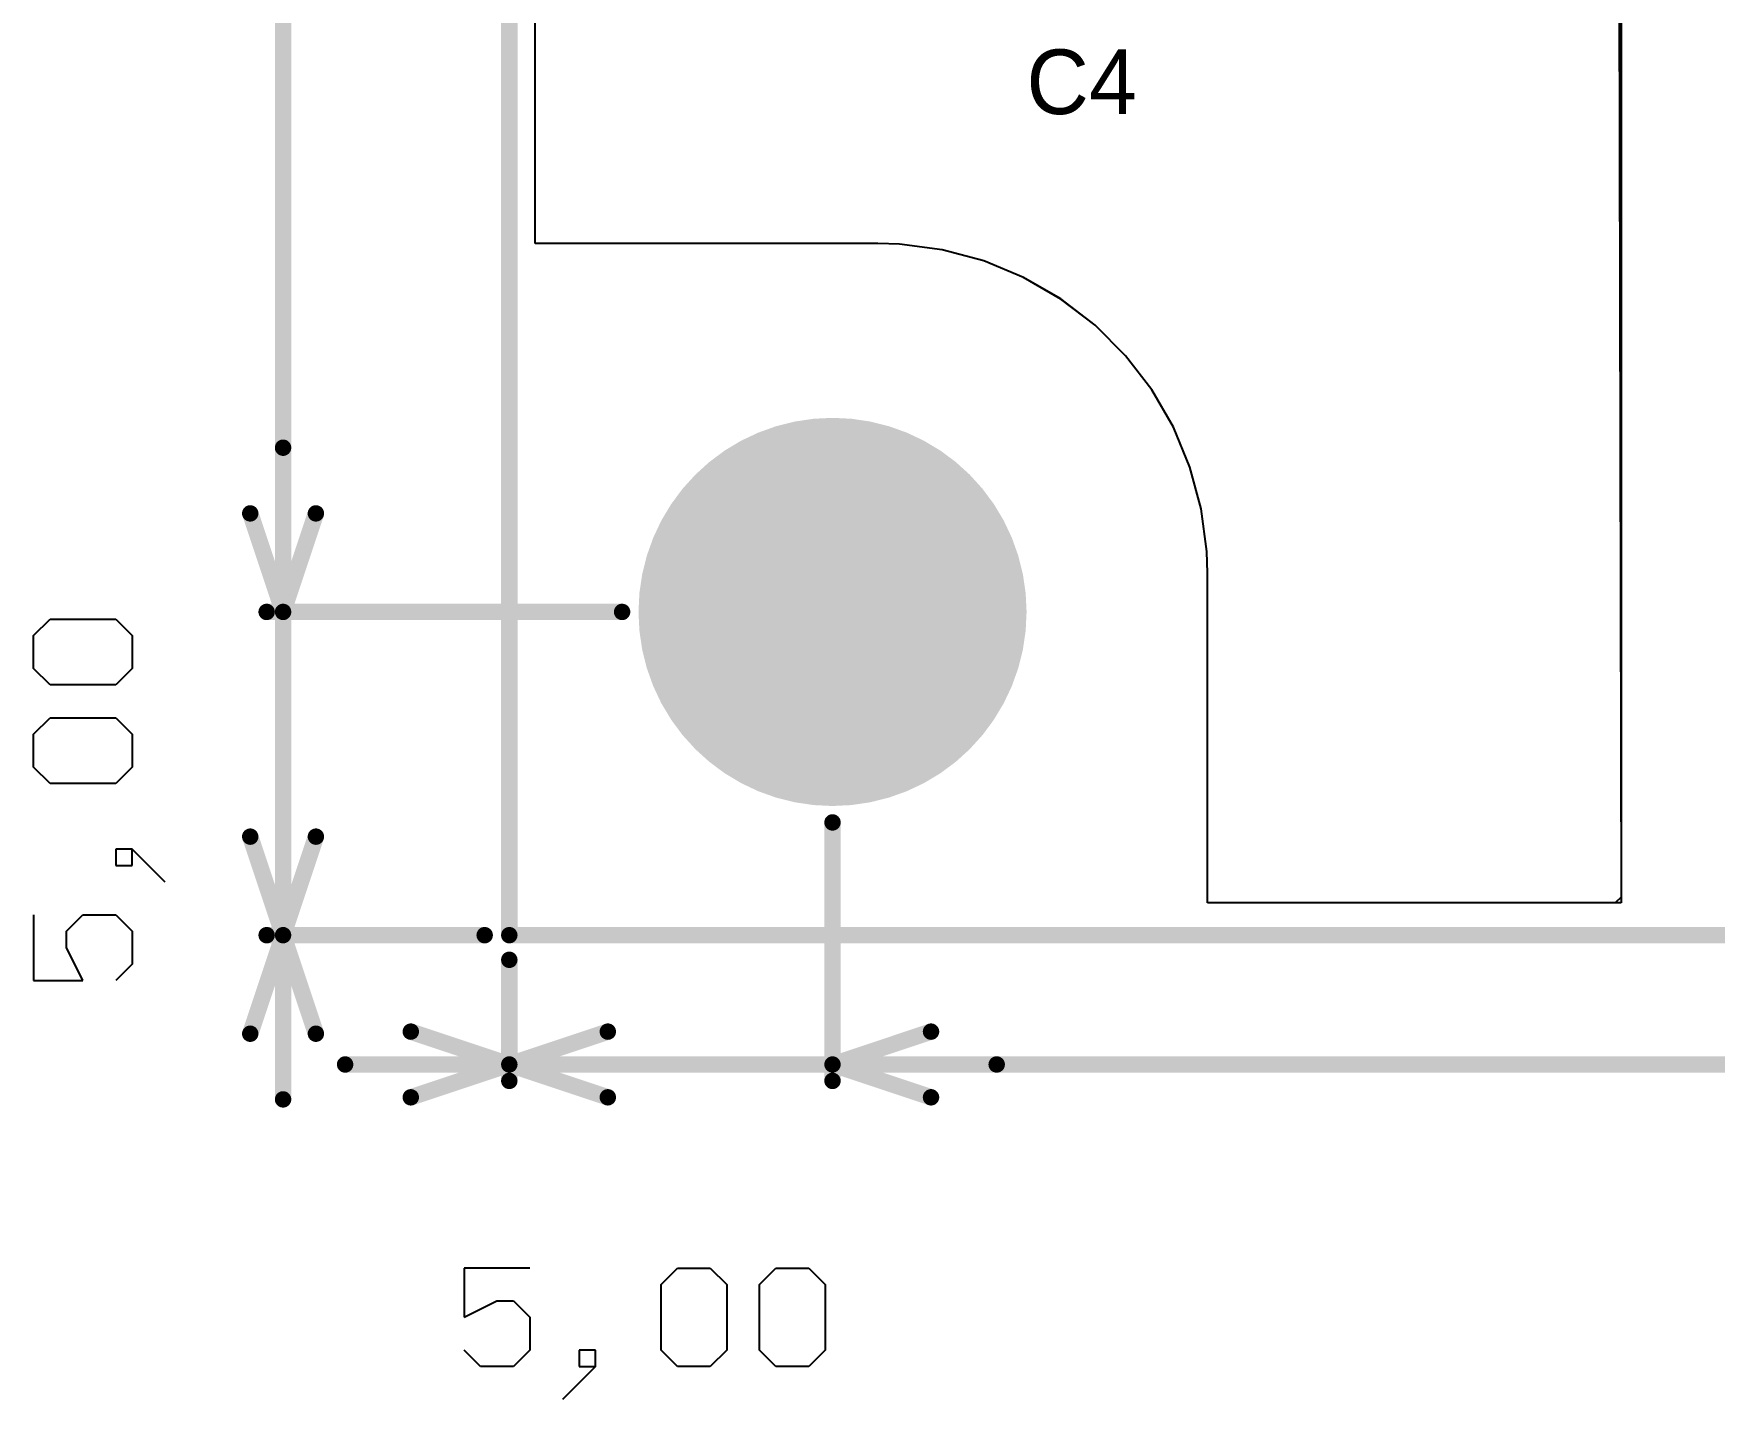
# Model space of a CAD drawing. Header units: millimetres. Extents: x 42.6 to 114.2, y 57.8 to 117.6.
# Drawn here: x 42.64 to 68.64, y 57.82 to 78.94 of the extents above; entities that cross this region are included whole.
import ezdxf

# ---------------------------------------------------------------- set-up
doc = ezdxf.new("R2010")
doc.units = ezdxf.units.MM
for name, color, linetype in [('BottomLayer', 5, 'Continuous'), ('BottomSolder', 6, 'Continuous'), ('Mechanical1', 6, 'Continuous'), ('Mechanical21', 56, 'Continuous'), ('MultiLayer', 9, 'Continuous'), ('PadHoleLayer', 156, 'Continuous'), ('TopLayer', 1, 'Continuous'), ('TopOverlay', 2, 'Continuous'), ('TopSolder', 216, 'Continuous')]:
    doc.layers.add(name, color=color, linetype=linetype)

msp = doc.modelspace()

# ---------------------------------------------------------------- linework, layer by layer
at = {"layer": 'BottomLayer'}
for p, q in [((67.1, 114.7), (67.2, 65.59)), ((50.4, 75.7), (50.4, 104.4)), ((55.7, 75.7), (50.4, 75.7)), ((56.034, 75.689), (55.7, 75.7)), ((55.7, 75.7), (55.7, 75.7)), ((55.7, 75.7), (55.7, 75.7)), ((56.695, 75.602), (56.034, 75.689)), ((57.339, 75.429), (56.695, 75.602)), ((57.956, 75.174), (57.339, 75.429)), ((58.533, 74.841), (57.956, 75.174)), ((59.063, 74.434), (58.533, 74.841)), ((59.534, 73.963), (59.063, 74.434)), ((59.941, 73.433), (59.534, 73.963)), ((60.274, 72.856), (59.941, 73.433)), ((60.529, 72.239), (60.274, 72.856)), ((60.702, 71.595), (60.529, 72.239)), ((60.789, 70.934), (60.702, 71.595)), ((60.8, 70.6), (60.789, 70.934)), ((60.8, 65.5), (60.8, 70.6)), ((67.2, 65.59), (67.11, 65.5)), ((67.11, 65.5), (60.8, 65.5))]:
    msp.add_line(p, q, dxfattribs=at)
at = {"layer": 'BottomLayer', "const_width": 2.9}
msp.add_lwpolyline([(53.55, 70, 1), (56.45, 70, 1)], format="xyb", close=True, dxfattribs=at)
at = {"layer": 'BottomSolder', "const_width": 3.002}
msp.add_lwpolyline([(53.499, 70, 1), (56.501, 70, 1)], format="xyb", close=True, dxfattribs=at)
at = {"layer": 'Mechanical1', "const_width": 0.254}
for points in [[(50, 65), (50, 115)], [(50, 65), (110, 65)]]:
    msp.add_lwpolyline(points, dxfattribs=at)
at = {"layer": 'Mechanical1', "const_width": 0.127}
msp.add_lwpolyline([(49.936, 65, 1), (50.063, 65, 1)], format="xyb", close=True, dxfattribs=at)
msp.add_lwpolyline([(49.936, 65, 1), (50.063, 65, 1)], format="xyb", close=True, dxfattribs=at)
at = {"layer": 'Mechanical21'}
for p, q in [((42.64, 69.633), (42.894, 69.887)), ((42.894, 69.887), (43.91, 69.887)), ((43.91, 69.887), (44.164, 69.633)), ((42.64, 69.125), (42.64, 69.633)), ((44.164, 69.633), (44.164, 69.125)), ((42.894, 68.871), (42.64, 69.125)), ((44.164, 69.125), (43.91, 68.871)), ((43.91, 68.871), (42.894, 68.871)), ((42.64, 68.109), (42.894, 68.363)), ((42.894, 68.363), (43.91, 68.363)), ((43.91, 68.363), (44.164, 68.109)), ((42.64, 67.601), (42.64, 68.109)), ((44.164, 68.109), (44.164, 67.601)), ((42.894, 67.348), (42.64, 67.601)), ((43.91, 67.348), (42.894, 67.348)), ((44.164, 67.601), (43.91, 67.348)), ((44.164, 66.332), (43.91, 66.332)), ((43.91, 66.332), (43.91, 66.078)), ((44.418, 66.078), (44.164, 66.332)), ((44.164, 66.078), (44.164, 66.332)), ((44.164, 66.332), (44.418, 66.078)), ((43.91, 66.078), (44.164, 66.078)), ((44.418, 66.078), (44.672, 65.824)), ((42.64, 65.316), (42.64, 64.301)), ((43.148, 65.062), (43.402, 65.316)), ((43.402, 65.316), (43.91, 65.316)), ((43.91, 65.316), (44.164, 65.062)), ((43.148, 64.808), (43.148, 65.062)), ((44.164, 65.062), (44.164, 64.554)), ((43.402, 64.301), (43.148, 64.808)), ((44.164, 64.554), (43.91, 64.301)), ((42.64, 64.301), (43.402, 64.301)), ((50.316, 59.851), (49.301, 59.851)), ((49.301, 59.851), (49.301, 59.089)), ((52.348, 59.597), (52.601, 59.851)), ((52.601, 59.851), (53.109, 59.851)), ((53.109, 59.851), (53.363, 59.597)), ((53.871, 59.597), (54.125, 59.851)), ((54.125, 59.851), (54.633, 59.851)), ((54.633, 59.851), (54.887, 59.597)), ((52.348, 58.582), (52.348, 59.597)), ((53.363, 59.597), (53.363, 58.582)), ((53.871, 58.582), (53.871, 59.597)), ((54.887, 59.597), (54.887, 58.582)), ((49.301, 59.089), (49.808, 59.343)), ((49.808, 59.343), (50.062, 59.343)), ((50.062, 59.343), (50.316, 59.089)), ((50.316, 59.089), (50.316, 58.582)), ((49.554, 58.328), (49.301, 58.582)), ((50.316, 58.582), (50.062, 58.328)), ((51.332, 58.582), (51.078, 58.582)), ((51.078, 58.582), (51.078, 58.328)), ((51.332, 58.328), (51.332, 58.582)), ((52.601, 58.328), (52.348, 58.582)), ((53.363, 58.582), (53.109, 58.328)), ((54.125, 58.328), (53.871, 58.582)), ((54.887, 58.582), (54.633, 58.328)), ((50.062, 58.328), (49.554, 58.328)), ((51.078, 58.074), (51.332, 58.328)), ((51.078, 58.328), (51.332, 58.328)), ((51.332, 58.328), (51.078, 58.074)), ((53.109, 58.328), (52.601, 58.328)), ((54.633, 58.328), (54.125, 58.328)), ((51.078, 58.074), (50.824, 57.82))]:
    msp.add_line(p, q, dxfattribs=at)
at = {"layer": 'Mechanical21', "const_width": 0.254}
for points in [[(46.5, 65), (46.5, 83.132)], [(46.5, 70), (46.5, 72.54)], [(45.992, 71.524), (46.5, 70)], [(46.5, 70), (47.008, 71.524)], [(46.246, 70), (51.744, 70)], [(55, 62.746), (55, 66.744)], [(45.992, 66.524), (46.5, 65)], [(46.5, 65), (47.008, 66.524)], [(45.992, 63.476), (46.5, 65)], [(46.246, 65), (49.619, 65)], [(46.246, 65), (49.619, 65)], [(46.5, 62.46), (46.5, 65)], [(46.5, 65), (47.008, 63.476)], [(50, 62.746), (50, 64.619)], [(50, 62.746), (50, 64.619)], [(48.476, 63.508), (50, 63)], [(50, 63), (51.524, 63.508)], [(55, 63), (56.524, 63.508)], [(47.46, 63), (50, 63)], [(48.476, 62.492), (50, 63)], [(50, 63), (73.132, 63)], [(50, 63), (51.524, 62.492)], [(55, 63), (57.54, 63)], [(55, 63), (56.524, 62.492)]]:
    msp.add_lwpolyline(points, dxfattribs=at)
at = {"layer": 'Mechanical21', "const_width": 0.127}
for points in [[(46.436, 72.54, 1), (46.563, 72.54, 1)], [(45.928, 71.524, 1), (46.055, 71.524, 1)], [(46.944, 71.524, 1), (47.071, 71.524, 1)], [(46.182, 70, 1), (46.309, 70, 1)], [(46.436, 70, 1), (46.563, 70, 1)], [(46.436, 70, 1), (46.563, 70, 1)], [(46.436, 70, 1), (46.563, 70, 1)], [(51.681, 70, 1), (51.808, 70, 1)], [(54.936, 66.744, 1), (55.063, 66.744, 1)], [(45.928, 66.524, 1), (46.055, 66.524, 1)], [(46.944, 66.524, 1), (47.071, 66.524, 1)], [(46.182, 65, 1), (46.309, 65, 1)], [(46.182, 65, 1), (46.309, 65, 1)], [(46.436, 65, 1), (46.563, 65, 1)], [(46.436, 65, 1), (46.563, 65, 1)], [(46.436, 65, 1), (46.563, 65, 1)], [(46.436, 65, 1), (46.563, 65, 1)], [(46.436, 65, 1), (46.563, 65, 1)], [(46.436, 65, 1), (46.563, 65, 1)], [(49.555, 65, 1), (49.682, 65, 1)], [(49.555, 65, 1), (49.682, 65, 1)], [(49.936, 64.619, 1), (50.063, 64.619, 1)], [(49.936, 64.619, 1), (50.063, 64.619, 1)], [(45.928, 63.476, 1), (46.055, 63.476, 1)], [(46.944, 63.476, 1), (47.071, 63.476, 1)], [(48.412, 63.508, 1), (48.539, 63.508, 1)], [(51.46, 63.508, 1), (51.587, 63.508, 1)], [(56.46, 63.508, 1), (56.587, 63.508, 1)], [(47.396, 63, 1), (47.523, 63, 1)], [(49.936, 63, 1), (50.063, 63, 1)], [(49.936, 63, 1), (50.063, 63, 1)], [(49.936, 63, 1), (50.063, 63, 1)], [(49.936, 63, 1), (50.063, 63, 1)], [(49.936, 63, 1), (50.063, 63, 1)], [(49.936, 63, 1), (50.063, 63, 1)], [(54.936, 63, 1), (55.063, 63, 1)], [(54.936, 63, 1), (55.063, 63, 1)], [(54.936, 63, 1), (55.063, 63, 1)], [(57.476, 63, 1), (57.603, 63, 1)], [(49.936, 62.746, 1), (50.063, 62.746, 1)], [(49.936, 62.746, 1), (50.063, 62.746, 1)], [(54.936, 62.746, 1), (55.063, 62.746, 1)], [(46.436, 62.46, 1), (46.563, 62.46, 1)], [(48.412, 62.492, 1), (48.539, 62.492, 1)], [(51.46, 62.492, 1), (51.587, 62.492, 1)], [(56.46, 62.492, 1), (56.587, 62.492, 1)]]:
    msp.add_lwpolyline(points, format="xyb", close=True, dxfattribs=at)
at = {"layer": 'MultiLayer', "const_width": 2.9}
msp.add_lwpolyline([(53.55, 70, 1), (56.45, 70, 1)], format="xyb", close=True, dxfattribs=at)
at = {"layer": 'PadHoleLayer', "const_width": 1.75}
msp.add_lwpolyline([(54.125, 70, 1), (55.875, 70, 1)], format="xyb", close=True, dxfattribs=at)
at = {"layer": 'TopLayer'}
for p, q in [((67.2, 114.7), (67.2, 65.5)), ((50.4, 75.7), (50.4, 104.4)), ((55.7, 75.7), (50.4, 75.7)), ((56.034, 75.689), (55.7, 75.7)), ((55.7, 75.7), (55.7, 75.7)), ((55.7, 75.7), (55.7, 75.7)), ((56.695, 75.602), (56.034, 75.689)), ((57.339, 75.429), (56.695, 75.602)), ((57.956, 75.174), (57.339, 75.429)), ((58.533, 74.84), (57.956, 75.174)), ((59.063, 74.434), (58.533, 74.84)), ((59.534, 73.963), (59.063, 74.434)), ((59.94, 73.433), (59.534, 73.963)), ((60.274, 72.856), (59.94, 73.433)), ((60.529, 72.239), (60.274, 72.856)), ((60.702, 71.595), (60.529, 72.239)), ((60.789, 70.934), (60.702, 71.595)), ((60.8, 70.6), (60.789, 70.934)), ((60.8, 65.5), (60.8, 70.6)), ((67.2, 65.5), (60.8, 65.5))]:
    msp.add_line(p, q, dxfattribs=at)
at = {"layer": 'TopLayer', "const_width": 2.9}
msp.add_lwpolyline([(53.55, 70, 1), (56.45, 70, 1)], format="xyb", close=True, dxfattribs=at)
at = {"layer": 'TopSolder', "const_width": 3.002}
msp.add_lwpolyline([(53.499, 70, 1), (56.501, 70, 1)], format="xyb", close=True, dxfattribs=at)

# ---------------------------------------------------------------- texts
at = {"layer": 'TopOverlay'}
msp.add_text('C4', height=1, dxfattribs=at).set_placement((58, 77.7))

doc.saveas('drawing.dxf')
